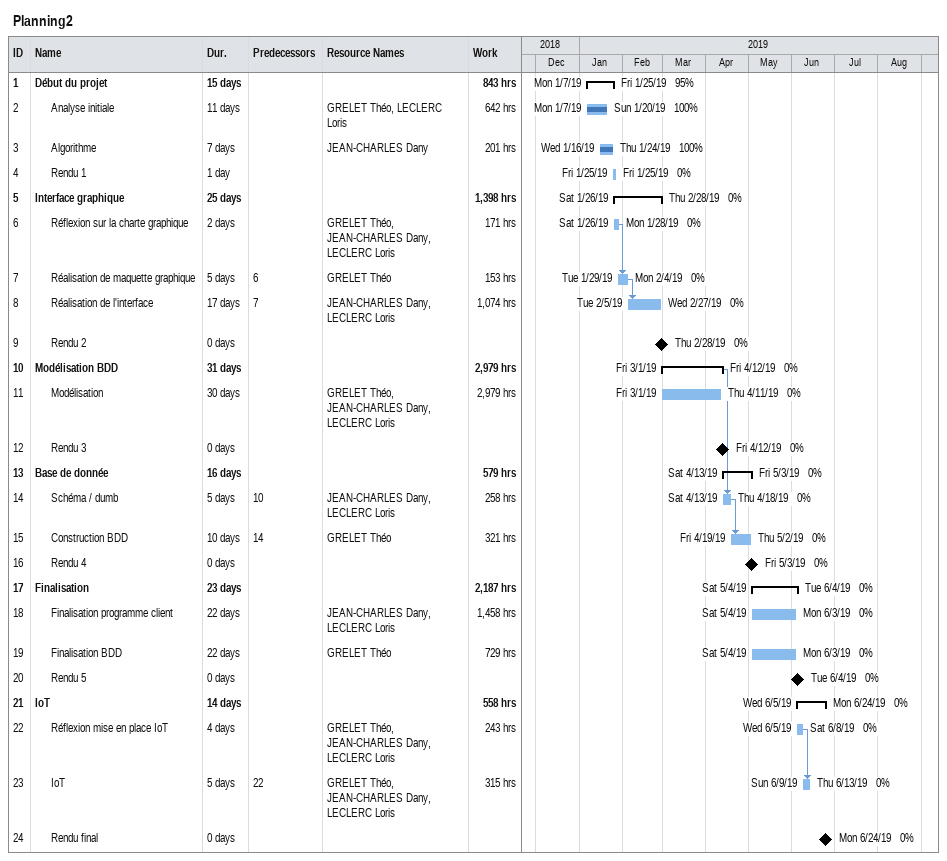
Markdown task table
Planning2

| ID | Level | Task | Duration | Start | Finish | Predecessors | Resources | % complete | Work (h) |
|---|---|---|---|---|---|---|---|---|---|
| 1 | 1 | **Début du projet** | 15d | 2019-01-07 | 2019-01-25 |  |  | 95 | 843 |
| 2 | 2 | Analyse initiale | 11d | 2019-01-07 | 2019-01-20 |  | GRELET Théo, LECLERC Loris | 100 | 642 |
| 3 | 2 | Algorithme | 7d | 2019-01-16 | 2019-01-24 |  | JEAN-CHARLES Dany | 100 | 201 |
| 4 | 2 | Rendu 1 | 1d | 2019-01-25 | 2019-01-25 |  |  | 0 |  |
| 5 | 1 | **Interface graphique** | 25d | 2019-01-26 | 2019-02-28 |  |  | 0 | 1398 |
| 6 | 2 | Réflexion sur la charte graphique | 2d | 2019-01-26 | 2019-01-28 |  | GRELET Théo, JEAN-CHARLES Dany, LECLERC Loris | 0 | 171 |
| 7 | 2 | Réalisation de maquette graphique | 5d | 2019-01-29 | 2019-02-04 | 6 | GRELET Théo | 0 | 153 |
| 8 | 2 | Réalisation de l'interface | 17d | 2019-02-05 | 2019-02-27 | 7 | JEAN-CHARLES Dany, LECLERC Loris | 0 | 1074 |
| 9 | 2 | Rendu 2 | 0d | 2019-02-28 | 2019-02-28 |  |  | 0 |  |
| 10 | 1 | **Modélisation BDD** | 31d | 2019-03-01 | 2019-04-12 |  |  | 0 | 2979 |
| 11 | 2 | Modélisation | 30d | 2019-03-01 | 2019-04-11 |  | GRELET Théo, JEAN-CHARLES Dany, LECLERC Loris | 0 | 2979 |
| 12 | 2 | Rendu 3 | 0d | 2019-04-12 | 2019-04-12 |  |  | 0 |  |
| 13 | 1 | **Base de donnée** | 16d | 2019-04-13 | 2019-05-03 |  |  | 0 | 579 |
| 14 | 2 | Schéma / dumb | 5d | 2019-04-13 | 2019-04-18 | 10 | JEAN-CHARLES Dany, LECLERC Loris | 0 | 258 |
| 15 | 2 | Construction BDD | 10d | 2019-04-19 | 2019-05-02 | 14 | GRELET Théo | 0 | 321 |
| 16 | 2 | Rendu 4 | 0d | 2019-05-03 | 2019-05-03 |  |  | 0 |  |
| 17 | 1 | **Finalisation** | 23d | 2019-05-04 | 2019-06-04 |  |  | 0 | 2187 |
| 18 | 2 | Finalisation programme client | 22d | 2019-05-04 | 2019-06-03 |  | JEAN-CHARLES Dany, LECLERC Loris | 0 | 1458 |
| 19 | 2 | Finalisation BDD | 22d | 2019-05-04 | 2019-06-03 |  | GRELET Théo | 0 | 729 |
| 20 | 2 | Rendu 5 | 0d | 2019-06-04 | 2019-06-04 |  |  | 0 |  |
| 21 | 1 | **IoT** | 14d | 2019-06-05 | 2019-06-24 |  |  | 0 | 558 |
| 22 | 2 | Réflexion mise en place IoT | 4d | 2019-06-05 | 2019-06-08 |  | GRELET Théo, JEAN-CHARLES Dany, LECLERC Loris | 0 | 243 |
| 23 | 2 | IoT | 5d | 2019-06-09 | 2019-06-13 | 22 | GRELET Théo, JEAN-CHARLES Dany, LECLERC Loris | 0 | 315 |
| 24 | 2 | Rendu final | 0d | 2019-06-24 | 2019-06-24 |  |  | 0 |  |
